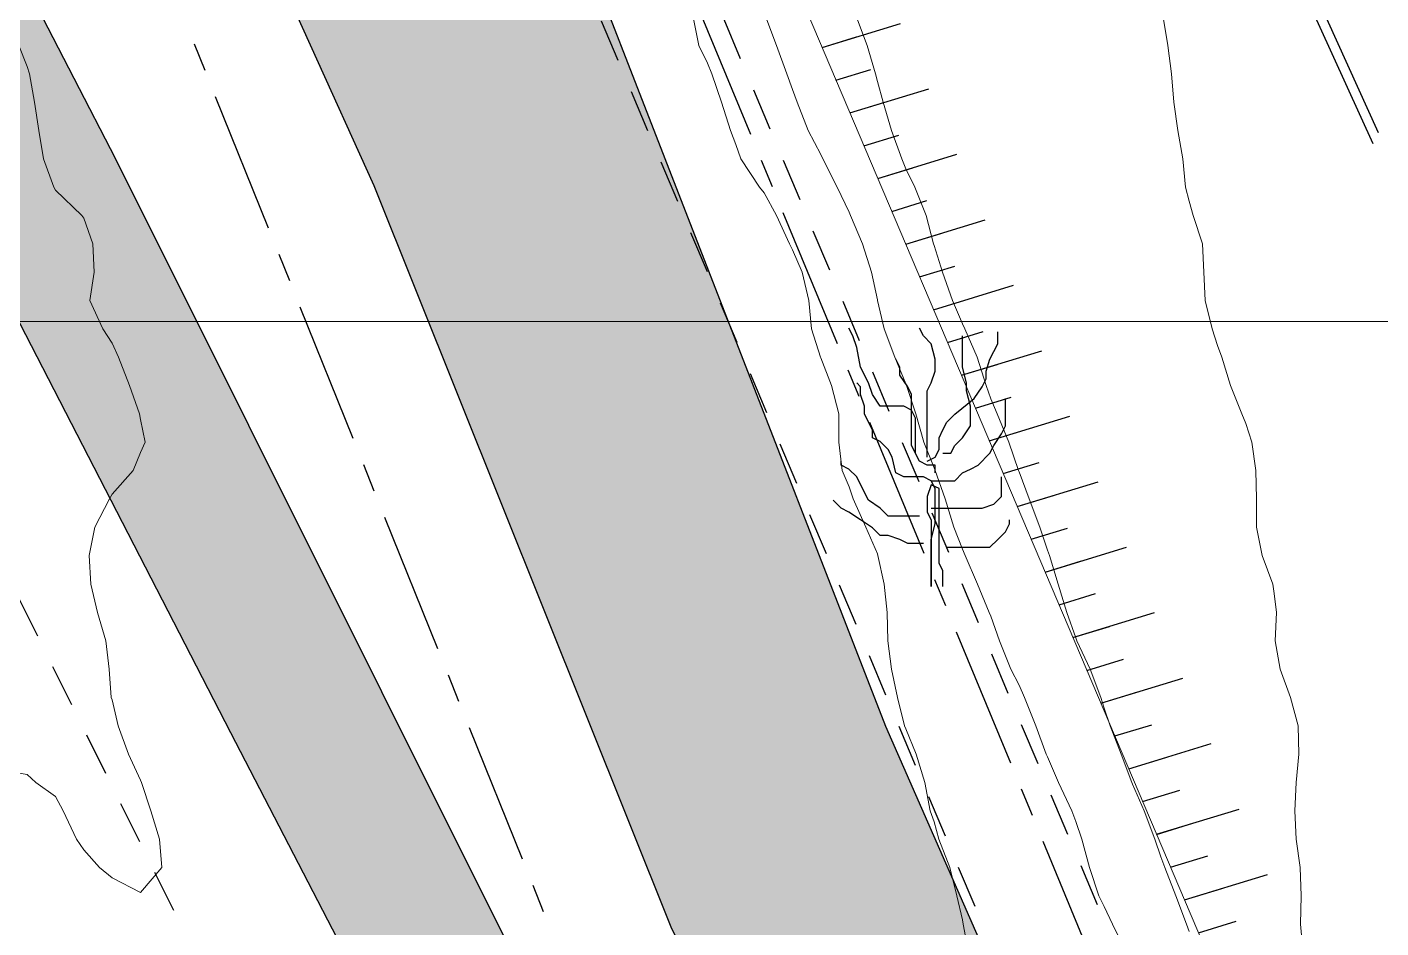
# Model space of a CAD drawing. Header units: centimetres. Extents: x 0 to 642158, y -847 to 649707.
# Drawn here: x 617024.75 to 617048.64, y 620876.68 to 620892.57 of the extents above; entities that cross this region are included whole.
import ezdxf

# ---------------------------------------------------------------- set-up
doc = ezdxf.new("R2010")
doc.units = ezdxf.units.CM
doc.header["$MEASUREMENT"] = 0
for name, pattern in [('ACAD_ISO04W100', [30, 24, -3, 0, -3]), ('CENTERX2', [4, 2.5, -0.5, 0.5, -0.5]), ('JIS_02_0.7', [1.35, 0.75, -0.6])]:
    doc.linetypes.add(name, pattern=pattern)
for name, color, linetype, lineweight in [('MEV_environnement_V', 7, 'Continuous', 20), ('MEV_grille', 254, 'Continuous', 9), ('MEV_vegetal_V', 7, 'Continuous', 25), ('WAL_parcellaire agricole', 7, 'JIS_02_0.7', 25), ('WAL_topographie 0.5', 253, 'Continuous', 20)]:
    doc.layers.add(name, color=color, linetype=linetype, lineweight=lineweight)
doc.layers.add('MEV_schema paysager_Ha', color=7, linetype='Continuous', lineweight=25, transparency=0.13)
doc.layers.add('SPW_parcellaire cadastral', color=7, linetype='CENTERX2', lineweight=25, true_color=0xff0542)
picture_1 = doc.add_image_def('image2.png', size_in_pixel=(6614, 11023))

# ---------------------------------------------------------------- blocks, each defined once
blk = doc.blocks.new('legende vegetal')
at = {"linetype": 'ACAD_ISO04W100', "ltscale": 0.5}
blk.add_lwpolyline([(617079.673, 620821.754), (617025.459, 620941.322)], dxfattribs=at)
at = {"layer": 'MEV_vegetal_V'}
for points in [[(617040.325, 620884.862), (617040.325, 620885.484), (617040.256, 620885.622), (617040.118, 620885.691), (617039.703, 620885.691), (617039.565, 620885.898), (617039.496, 620886.105), (617039.357, 620886.382), (617039.289, 620886.727), (617039.219, 620886.934), (617039.15, 620887.072)], [(617040.532, 620884.793), (617040.532, 620885.967), (617040.601, 620886.105), (617040.671, 620886.312), (617040.671, 620886.52), (617040.601, 620886.796), (617040.463, 620886.934), (617040.394, 620887.072)], [(617040.532, 620884.724), (617040.671, 620884.793), (617040.74, 620884.931), (617040.74, 620885.138), (617040.809, 620885.276), (617040.878, 620885.414), (617041.016, 620885.553), (617041.362, 620885.829), (617041.5, 620886.036), (617041.569, 620886.174), (617041.569, 620886.312), (617041.638, 620886.52), (617041.707, 620886.658), (617041.776, 620886.796), (617041.776, 620887.003)], [(617040.809, 620884.862), (617040.947, 620884.862), (617041.016, 620885), (617041.154, 620885.138), (617041.293, 620885.345), (617041.293, 620885.691), (617041.223, 620885.967), (617041.223, 620886.105), (617041.154, 620886.382), (617041.154, 620886.934)], [(617040.671, 620884.516), (617040.671, 620884.655), (617040.532, 620884.655), (617040.394, 620884.724), (617040.256, 620885), (617040.256, 620885.898), (617040.187, 620886.036), (617040.049, 620886.243), (617040.049, 620886.382), (617039.979, 620886.52)], [(617040.809, 620882.513), (617040.809, 620882.789), (617040.74, 620882.927), (617040.74, 620884.24), (617040.601, 620884.309), (617040.532, 620884.102), (617040.532, 620883.825), (617040.601, 620883.687), (617040.601, 620882.513), (617040.601, 620883.342), (617040.671, 620883.618), (617040.671, 620884.24), (617040.601, 620884.378), (617040.463, 620884.447), (617040.118, 620884.447), (617039.979, 620884.516), (617039.911, 620884.793), (617039.841, 620884.931), (617039.703, 620885.069), (617039.565, 620885.138), (617039.565, 620885.276), (617039.427, 620885.553), (617039.427, 620885.691), (617039.357, 620885.898), (617039.357, 620886.036), (617039.289, 620886.105)], [(617040.601, 620884.378), (617041.016, 620884.378), (617041.154, 620884.516), (617041.293, 620884.585), (617041.431, 620884.655), (617041.638, 620884.862), (617041.707, 620885), (617041.845, 620885.207), (617041.915, 620885.345), (617041.915, 620885.829)], [(617040.394, 620883.756), (617039.841, 620883.756), (617039.703, 620883.894), (617039.496, 620884.033), (617039.427, 620884.171), (617039.289, 620884.447), (617039.15, 620884.585), (617039.012, 620884.655), (617039.012, 620884.724)], [(617040.601, 620883.894), (617041.5, 620883.894), (617041.707, 620883.963), (617041.845, 620884.102), (617041.845, 620884.447)], [(617040.463, 620883.273), (617040.187, 620883.273), (617040.049, 620883.342), (617039.841, 620883.411), (617039.703, 620883.411), (617039.565, 620883.549), (617039.357, 620883.687), (617039.15, 620883.825), (617039.012, 620883.894), (617038.874, 620884.033)], [(617040.878, 620883.204), (617041.638, 620883.204), (617041.776, 620883.342), (617041.915, 620883.48), (617041.984, 620883.618), (617041.984, 620883.687)]]:
    blk.add_lwpolyline(points, dxfattribs=at)
blk = doc.blocks.new('*U114')
at = {"layer": 'MEV_grille', "transparency": 33554687}
blk.add_lwpolyline([(-1338.461, 0), (1338.461, 0)], dxfattribs=at)
blk = doc.blocks.new('*U115')
at = {"layer": 'MEV_grille', "color": 0, "linetype": 'ByBlock', "lineweight": -2, "transparency": 16777216}
blk.add_blockref('*U114', (0, -1500), dxfattribs=at)

msp = doc.modelspace()

# ---------------------------------------------------------------- hatches: boundary and pattern name
at = {"layer": 'MEV_schema paysager_Ha', "true_color": 0xffffff, "transparency": 33554687}
h = msp.add_hatch(color=7, dxfattribs=at)
h.dxf.hatch_style = 1
h.paths.add_polyline_path([(617076.957, 620775.289), (617077.201, 620777.105), (617077.126, 620779.957), (617075.099, 620784.986), (617072.172, 620790.466), (617067.368, 620798.797), (617064.065, 620804.577), (617056.243, 620818.296), (617050.046, 620830.95), (617047.611, 620836.834), (617045.379, 620844.037), (617042.362, 620852.742), (617037.909, 620861.649), (617028.342, 620880.123), (617020.095, 620896.123), (617010.198, 620916.411), (617002.446, 620933.73), (616993.044, 620956.493), (616983.642, 620978.596), (616973.25, 621002.678), (616968.962, 621012.244), (616965.663, 621021.976), (616955.436, 621040.45), (616945.21, 621059.419), (616940.921, 621068.986), (616935.478, 621077.398), (616927.231, 621088.119), (616919.756, 621098.032), (616908.594, 621115.419), (616899.05, 621136.883), (616888.424, 621173.846), (616877.62, 621211.722), (616864.401, 621250.858), (616862.596, 621274.031), (616860.047, 621301.222), (616858.914, 621326.713), (616859.197, 621346.539), (616860.896, 621376.279), (616861.463, 621404.886), (616860.613, 621429.244), (616859.48, 621444.822), (616854.948, 621465.215), (616849, 621490.706), (616837.671, 621532.058), (616829.74, 621571.711), (616822.943, 621588.705), (616820.394, 621592.954), (616812.463, 621606.549), (616808.781, 621634.306), (616806.798, 621652.15), (616807.931, 621670.56), (616809.064, 621685.289), (616812.18, 621684.156), (616809.914, 621652.433), (616812.18, 621634.873), (616813.879, 621615.896), (616816.995, 621605.7), (616822.943, 621593.52), (616829.174, 621581.341), (616832.006, 621572.561), (616837.954, 621544.521), (616851.266, 621492.689), (616857.498, 621468.614), (616860.896, 621451.903), (616862.879, 621435.758), (616864.295, 621409.984), (616863.729, 621378.545), (616862.029, 621341.724), (616862.313, 621319.632), (616865.428, 621273.181), (616866.561, 621255.621), (616870.995, 621241.549), (616880.863, 621212.431), (616888.067, 621186.88), (616893.901, 621167.537), (616903.21, 621136.7), (616913.794, 621113.645), (616922.701, 621099.354), (616933.688, 621085.113), (616938.674, 621078.225), (616946.15, 621064.154), (616956.913, 621043.761), (616966.26, 621026.766), (616969.942, 621016.853), (616981.555, 620991.079), (616995.15, 620956.807), (617005.346, 620932.732), (617016.676, 620908.941), (617026.306, 620890.247), (617038.202, 620866.455), (617044.999, 620853.993), (617049.248, 620839.831), (617054.346, 620826.519), (617065.959, 620806.409), (617077.565, 620785.227), (617080.472, 620780.563), (617081.622, 620779.211), (617083.041, 620778.332)])
at = {"layer": 'MEV_schema paysager_Ha', "transparency": 33554687}
h = msp.add_hatch(dxfattribs=at)
h.set_pattern_fill('AR-CONC', color=256, angle=180)
h.set_pattern_definition([(230, (-1675.227, 123.2765), (-7.172601826, 0.62752135), [0.75, -8.25]), (175, (-1675.227, 123.2765), (1.387513336, -7.52192134), [0.6, -6.6]), (280.4514445, (-1675.8244, 123.329), (-5.78508847, -6.89439991), [0.63740192, -7.01142112]), (226.1842, (-1675.227, 121.2765), (-10.67241331, 1.65519281), [1.125, -12.375]), (276.6356355, (-1676.116, 121.414), (-9.34661946, -9.74118601), [0.95610342, -10.5171376]), (171.184164, (-1675.227, 121.277), (-9.34661945, -9.741186), [0.9, -9.90000001]), (201, (-1676.227, 121.7765), (-5.96907052, 4.026188907), [0.75, -8.25]), (146, (-1676.227, 121.7765), (-2.43315332, -7.25150045), [0.6, -6.6]), (251.4514447, (-1676.724, 122.112), (-8.40222377, -3.22531153), [0.6374019, -7.01142112]), (217.5, (-1675.2267, 123.2765), (-0.121598553, -3.328938538), [0, -6.52, 0, -6.7, 0, -6.625]), (187.5, (-1675.2267, 123.2765), (-2.630695374, -3.944117119), [0, -3.82, 0, -6.37, 0, -2.525]), (147.5, (-1672.9967, 123.2765), (-5.338224362, 0.225548717), [0, -2.5, 0, -7.8, 0, -10.35]), (137.5, (-1671.9967, 123.2765), (-5.831861693, -1.001049823), [0, -3.25, 0, -5.18, 0, -7.35])])
edge = h.paths.add_edge_path()
edge.add_line((617121.976, 620796.785), (617116.058, 620796.437))
edge.add_line((617116.058, 620796.437), (617105.963, 620797.481))
edge.add_line((617105.963, 620797.481), (617097.26, 620799.569))
edge.add_line((617097.26, 620799.569), (617084.032, 620804.675))
edge.add_line((617084.032, 620804.675), (617074.517, 620808.156))
edge.add_line((617074.517, 620808.156), (617071.268, 620810.361))
edge.add_line((617071.268, 620810.361), (617068.035, 620815.249))
edge.add_line((617068.035, 620815.249), (617064.74, 620822.031))
edge.add_line((617064.74, 620822.031), (617058.58, 620835.061))
edge.add_line((617058.58, 620835.061), (617054.406, 620845.682))
edge.add_line((617054.406, 620845.682), (617050.113, 620855.788))
edge.add_line((617050.113, 620855.788), (617045.999, 620866.351))
edge.add_line((617045.999, 620866.351), (617039.9, 620880.234))
edge.add_line((617039.9, 620880.234), (617033.652, 620896.308))
edge.add_line((617033.652, 620896.308), (617025.229, 620915.529))
edge.add_line((617025.229, 620915.529), (617016.633, 620934.812))
edge.add_line((617016.633, 620934.812), (617010.519, 620947.98))
edge.add_line((617010.519, 620947.98), (617007.218, 620955.828))
edge.add_line((617007.218, 620955.828), (617006.52, 620959.235))
edge.add_line((617006.52, 620959.235), (617008.724, 620965.501))
edge.add_line((617008.724, 620965.501), (617011.045, 620971.651))
edge.add_line((617011.045, 620971.651), (617007.564, 620972.231))
edge.add_line((617007.564, 620972.231), (617005.823, 620968.054))
edge.add_line((617005.823, 620968.054), (617003.516, 620963.511))
edge.add_arc((617021.194, 620957.62), 18.633, 161.5689, 193.1272)
edge.add_line((617003.047, 620953.388), (617005.585, 620947.723))
edge.add_line((617005.585, 620947.723), (617013.167, 620930.996))
edge.add_line((617013.167, 620930.996), (617022.942, 620907.238))
edge.add_line((617022.942, 620907.238), (617027.498, 620897.228))
edge.add_line((617027.498, 620897.228), (617030.865, 620889.78))
edge.add_line((617030.865, 620889.78), (617036.107, 620876.701))
edge.add_line((617036.107, 620876.701), (617043.655, 620861.585))
edge.add_line((617043.655, 620861.585), (617046.557, 620854.81))
edge.add_line((617046.557, 620854.81), (617048.998, 620848.669))
edge.add_line((617048.998, 620848.669), (617052.461, 620839.281))
edge.add_line((617052.461, 620839.281), (617057.299, 620827.332))
edge.add_line((617057.299, 620827.332), (617062.853, 620815.779))
edge.add_line((617062.853, 620815.779), (617071.7, 620800.2))
edge.add_line((617071.7, 620800.2), (617077.519, 620790.622))
edge.add_line((617077.519, 620790.622), (617081.641, 620781.651))
edge.add_line((617081.641, 620781.651), (617084.066, 620779.105))
edge.add_line((617084.066, 620779.105), (617105.15, 620789.126))
edge.add_line((617105.15, 620789.126), (617121.976, 620796.785))
h = msp.add_hatch(dxfattribs=at)
h.set_pattern_fill('ANSI31', color=60, scale=10, angle=332)
h.paths.add_polyline_path([(617079.036, 620809.181), (617071.156, 620816.071), (617009.868, 620960.185), (617013.042, 620971.083), (617015.397, 620970.512), (617012.97, 620960.322), (617040.078, 620892.824), (617072.754, 620817.087)])
h = msp.add_hatch(dxfattribs=at)
h.set_pattern_fill('ANSI31', color=60, scale=5, angle=332)
h.paths.add_polyline_path([(617079.036, 620809.181), (617071.156, 620816.071), (617009.868, 620960.185), (617013.042, 620971.083), (617014.219, 620970.798), (617011.392, 620960.274), (617039.322, 620892.546), (617071.921, 620816.588)])

# ---------------------------------------------------------------- linework, layer by layer
for points in [[(616893.901, 621167.537), (616903.21, 621136.7), (616913.794, 621113.645), (616922.701, 621099.354), (616933.688, 621085.113), (616938.674, 621078.225), (616946.15, 621064.154), (616956.913, 621043.761), (616966.26, 621026.766), (616969.942, 621016.853), (616981.555, 620991.079), (616995.15, 620956.807), (617005.346, 620932.732), (617016.676, 620908.941), (617026.306, 620890.247), (617038.202, 620866.455), (617044.999, 620853.993), (617049.248, 620839.831), (617054.346, 620826.519), (617065.959, 620806.409), (617077.565, 620785.227)], [(617072.172, 620790.466), (617067.368, 620798.797), (617064.065, 620804.577), (617056.243, 620818.296), (617050.046, 620830.95), (617047.611, 620836.834), (617045.379, 620844.037), (617042.362, 620852.742), (617037.909, 620861.649), (617028.342, 620880.123), (617020.095, 620896.123), (617010.198, 620916.411), (617002.446, 620933.73), (616993.044, 620956.493)], [(617105.963, 620797.481), (617097.26, 620799.569), (617084.032, 620804.675), (617074.517, 620808.156), (617071.268, 620810.361), (617068.035, 620815.249), (617064.74, 620822.031), (617058.58, 620835.061), (617054.406, 620845.682), (617050.113, 620855.788), (617045.999, 620866.351), (617039.9, 620880.234), (617033.652, 620896.308), (617025.229, 620915.529), (617016.633, 620934.812), (617010.519, 620947.98)], [(617005.585, 620947.723), (617013.167, 620930.996), (617022.942, 620907.238), (617027.498, 620897.228), (617030.865, 620889.78), (617036.107, 620876.701), (617043.655, 620861.585), (617046.557, 620854.81), (617048.998, 620848.669), (617052.461, 620839.281), (617057.299, 620827.332), (617062.853, 620815.779), (617071.7, 620800.2), (617077.519, 620790.622)]]:
    msp.add_lwpolyline(points)
at = {"linetype": 'ACAD_ISO04W100', "ltscale": 0.5}
msp.add_lwpolyline([(617079.673, 620821.754), (617028.05, 620935.608)], dxfattribs=at)
at = {"layer": 'MEV_environnement_V', "color": 60}
msp.add_lwpolyline([(617079.036, 620809.181), (617071.156, 620816.071), (617009.868, 620960.185), (617013.042, 620971.083)], dxfattribs=at)
at = {"layer": 'SPW_parcellaire cadastral'}
for points in [[(616890.69, 621210.508), (616901.351, 621171.858), (616917.917, 621128.693), (616934.422, 621099.917), (616956.278, 621063.795), (616966.005, 621047.649), (616972.661, 621033.385), (616986.247, 620994.34), (616997.161, 620964.756), (617007.16, 620943.302), (617040.432, 620860.63), (617055.251, 620825.321), (617059.419, 620816.807), (617066.122, 620806.324), (617073.9, 620794.216)], [(617124.414, 621030.91), (617148.7, 620886.869), (617168.493, 620832.454), (617169.763, 620828.485), (617173.506, 620823.158), (617131.961, 620802.38), (617113.978, 620842.319), (617107.661, 620842.802), (617106.31, 620808.157), (617107.294, 620797.931), (617098.564, 620800.704), (617079.313, 620808.469), (617069.931, 620814.081), (617052.805, 620853.718), (617029.961, 620908.942), (617024.266, 620921.301), (617009.212, 620953.702)]]:
    msp.add_lwpolyline(points, dxfattribs=at)
at = {"layer": 'WAL_parcellaire agricole'}
for points in [[(616881.452, 621057.429), (616882.032, 621056.075), (616966.956, 620874.471), (617019.204, 620893.394), (617054.586, 620821.986), (617070.287, 620792.592)], [(617130.135, 620997.739), (617160.623, 620857.911), (617162.625, 620844.661), (617161.977, 620829.611), (617158.777, 620822.211), (617129.935, 620808.852), (617114.375, 620842.905), (617107.765, 620841.682), (617107.298, 620797.822), (617077.387, 620809.229), (617069.879, 620814.9), (617009.113, 620958.892), (617022.358, 620997.643), (617044.19, 621006.562), (617081.605, 621018.15), (617092.105, 621016.901), (617097.106, 621005.902), (617109.274, 620856.805), (617111.574, 620856.805), (617113.674, 620858.005), (617109.691, 620996.126), (617130.135, 620997.739)]]:
    msp.add_lwpolyline(points, dxfattribs=at)
msp.add_lwpolyline([(617131.717, 620999.87), (617162.591, 620858.273), (617164.631, 620844.768), (617163.959, 620829.156), (617160.31, 620820.717), (617128.951, 620806.192), (617113.205, 620840.655), (617109.747, 620840.015), (617109.267, 620794.93), (617076.409, 620807.461), (617068.245, 620813.628), (617006.973, 620958.817), (617020.76, 620999.151), (617043.515, 621008.447), (617081.419, 621020.186), (617093.459, 621018.754), (617099.071, 621006.412), (617111.114, 620858.846), (617111.64, 620859.146), (617107.637, 620997.97)], close=True, dxfattribs=at)
at = {"layer": 'WAL_topographie 0.5'}
for points in [[(617036.498, 620892.75), (617036.598, 620892.25), (617036.75, 620891.938), (617036.83, 620891.75), (617036.998, 620891.25), (617037.157, 620890.75), (617037.25, 620890.5), (617037.339, 620890.25), (617037.672, 620889.75), (617037.75, 620889.648), (617037.969, 620889.25), (617038.198, 620888.75), (617038.25, 620888.642), (617038.424, 620888.25), (617038.543, 620887.75), (617038.59, 620887.25), (617038.744, 620886.75), (617038.75, 620886.737), (617038.938, 620886.25), (617039.07, 620885.75), (617039.069, 620885.25), (617039.13, 620884.75), (617039.25, 620884.462), (617039.325, 620884.25), (617039.547, 620883.75), (617039.75, 620883.283), (617039.76, 620883.25), (617039.869, 620882.75), (617039.925, 620882.25), (617039.936, 620881.75), (617040, 620881.25), (617040.103, 620880.75), (617040.228, 620880.25), (617040.25, 620880.193), (617040.432, 620879.75), (617040.59, 620879.25), (617040.682, 620878.75), (617040.75, 620878.554), (617040.832, 620878.25), (617041.026, 620877.75), (617041.152, 620877.25), (617041.25, 620876.829), (617041.264, 620876.75), (617041.36, 620876.25)], [(617037.781, 620892.75), (617037.973, 620892.25), (617038.152, 620891.75), (617038.25, 620891.471), (617038.332, 620891.25), (617038.531, 620890.75), (617038.75, 620890.328), (617038.787, 620890.25), (617039.04, 620889.75), (617039.25, 620889.311), (617039.277, 620889.25), (617039.485, 620888.75), (617039.644, 620888.25), (617039.75, 620887.761), (617039.753, 620887.75), (617039.87, 620887.25), (617040.058, 620886.75), (617040.25, 620886.283), (617040.264, 620886.25), (617040.429, 620885.75), (617040.572, 620885.25), (617040.75, 620884.8), (617040.771, 620884.75), (617040.945, 620884.25), (617041.1, 620883.75), (617041.25, 620883.362), (617041.297, 620883.25), (617041.514, 620882.75), (617041.723, 620882.25), (617041.75, 620882.18), (617041.906, 620881.75), (617042.106, 620881.25), (617042.25, 620880.965), (617042.348, 620880.75), (617042.545, 620880.25), (617042.73, 620879.75), (617042.75, 620879.704), (617042.946, 620879.25), (617043.179, 620878.75), (617043.25, 620878.562), (617043.356, 620878.25), (617043.491, 620877.75), (617043.656, 620877.25), (617043.75, 620877.062), (617043.901, 620876.75), (617044.147, 620876.25)], [(617039.383, 620892.75), (617039.567, 620892.25), (617039.719, 620891.75), (617039.75, 620891.614), (617039.851, 620891.25), (617040.002, 620890.75), (617040.183, 620890.25), (617040.25, 620890.076), (617040.411, 620889.75), (617040.61, 620889.25), (617040.742, 620888.75), (617040.75, 620888.719), (617040.9, 620888.25), (617041.076, 620887.75), (617041.25, 620887.342), (617041.295, 620887.25), (617041.51, 620886.75), (617041.668, 620886.25), (617041.75, 620886.014), (617041.861, 620885.75), (617042.068, 620885.25), (617042.242, 620884.75), (617042.25, 620884.728), (617042.431, 620884.25), (617042.615, 620883.75), (617042.75, 620883.346), (617042.785, 620883.25), (617042.94, 620882.75), (617043.091, 620882.25), (617043.25, 620881.798), (617043.27, 620881.75), (617043.506, 620881.25), (617043.693, 620880.75), (617043.75, 620880.559), (617043.856, 620880.25), (617044.049, 620879.75), (617044.238, 620879.25), (617044.25, 620879.22), (617044.458, 620878.75), (617044.644, 620878.25), (617044.75, 620877.938), (617044.82, 620877.75), (617045.018, 620877.25), (617045.205, 620876.75), (617045.25, 620876.62)], [(617044.795, 620892.75), (617044.877, 620892.25), (617044.942, 620891.75), (617044.981, 620891.25), (617045.052, 620890.75), (617045.139, 620890.25), (617045.187, 620889.75), (617045.25, 620889.5), (617045.325, 620889.25), (617045.489, 620888.75), (617045.51, 620888.25), (617045.532, 620887.75), (617045.659, 620887.25), (617045.75, 620886.956), (617045.83, 620886.75), (617045.98, 620886.25), (617046.181, 620885.75), (617046.25, 620885.583), (617046.355, 620885.25), (617046.426, 620884.75), (617046.442, 620884.25), (617046.442, 620883.75), (617046.539, 620883.25), (617046.727, 620882.75), (617046.75, 620882.583), (617046.795, 620882.25), (617046.77, 620881.75), (617046.857, 620881.25), (617047.038, 620880.75), (617047.173, 620880.25), (617047.184, 620879.75), (617047.137, 620879.25), (617047.116, 620878.75), (617047.14, 620878.25), (617047.212, 620877.75), (617047.226, 620877.25), (617047.217, 620876.75), (617047.25, 620876.361)], [(617024.604, 620892.25), (617024.75, 620891.881), (617024.788, 620891.75), (617024.88, 620891.25), (617024.957, 620890.75), (617025.038, 620890.25), (617025.217, 620889.75), (617025.25, 620889.698), (617025.714, 620889.25), (617025.75, 620889.202), (617025.908, 620888.75), (617025.929, 620888.25), (617025.857, 620887.75), (617026.083, 620887.25), (617026.25, 620887), (617026.361, 620886.75), (617026.554, 620886.25), (617026.731, 620885.75), (617026.75, 620885.65), (617026.833, 620885.25), (617026.75, 620885.069), (617026.62, 620884.75), (617026.25, 620884.333), (617026.202, 620884.25), (617025.943, 620883.75), (617025.845, 620883.25), (617025.869, 620882.75), (617025.99, 620882.25), (617026.139, 620881.75), (617026.197, 620881.25), (617026.233, 620880.75), (617026.25, 620880.706), (617026.352, 620880.25), (617026.534, 620879.75), (617026.75, 620879.292), (617026.766, 620879.25), (617026.933, 620878.75), (617027.081, 620878.25), (617027.125, 620877.75), (617026.75, 620877.309), (617026.25, 620877.566), (617026.025, 620877.75), (617025.75, 620878.064), (617025.617, 620878.25), (617025.383, 620878.75), (617025.25, 620879), (617024.902, 620879.25), (617024.75, 620879.39), (617024.25, 620879.472)]]:
    msp.add_lwpolyline(points, dxfattribs=at)

# ---------------------------------------------------------------- block references
at = {"layer": 'MEV_grille', "transparency": 33554687}
msp.add_blockref('*U115', (616669.481, 622387.381), dxfattribs=at)
at = {"layer": 'MEV_vegetal_V'}
msp.add_blockref('legende vegetal', (0.098, 0.193), dxfattribs=at)

# ---------------------------------------------------------------- pictures from other files: only their frames are drawn
image = msp.add_image(picture_1, insert=(616830.845, 620745.783), size_in_units=(429.466, 715.756), dxfattribs=dict(brightness=75))
image.dxf.flags = 7

doc.saveas('drawing.dxf')
